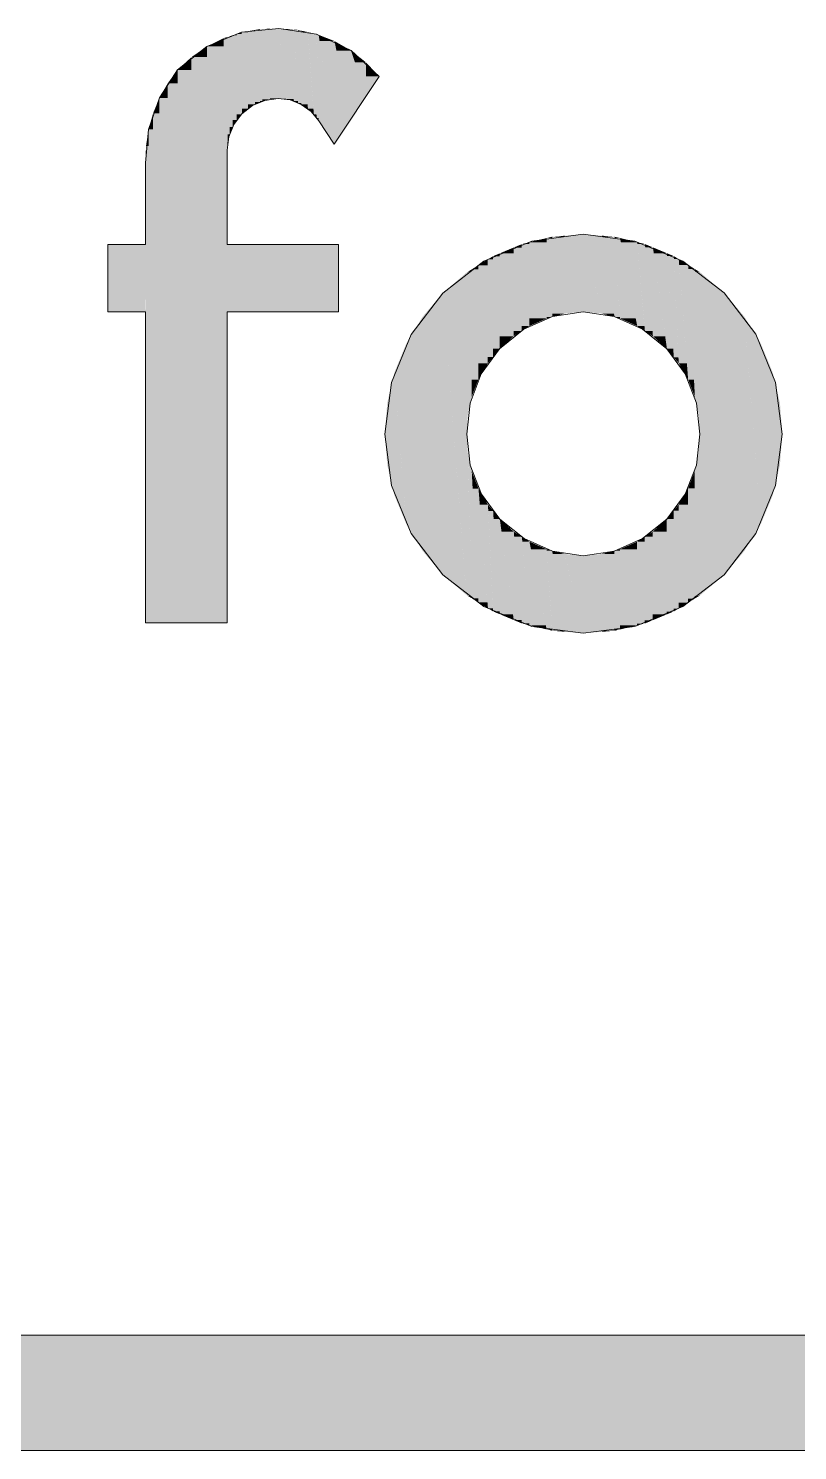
# Model space of a CAD drawing. Extents: x 885 to 2021, y 330 to 1122.
# Drawn here: x 1890.884 to 1893.552, y 633.77 to 638.701 of the extents above; entities that cross this region are included whole.
import ezdxf

# ---------------------------------------------------------------- set-up
doc = ezdxf.new("R2010")
doc.units = 0
doc.layers.get('0').update_dxf_attribs({"lineweight": 18})
doc.layers.add('P11_Plankopf_Ausführung_AF_4_800 Plankopf', color=7, linetype='Continuous', lineweight=25)

# ---------------------------------------------------------------- blocks, each defined once
blk = doc.blocks.new('Referenz-A0T8DI3SAL', base_point=(1729.7843, 502.0648))
at = {"layer": 'P11_Plankopf_Ausführung_AF_4_800 Plankopf', "color": 0, "linetype": 'Continuous', "lineweight": 13, "ltscale": 16.9}
for p, q in [((1891.6236, 638.6872), (1891.5033, 638.6381)), ((1891.7528, 638.7007), (1891.6236, 638.6872)), ((1891.8837, 638.681), (1891.7528, 638.7007)), ((1892.0032, 638.6239), (1891.8837, 638.681)), ((1891.5033, 638.6381), (1891.4016, 638.5571)), ((1892.1008, 638.5344), (1892.0032, 638.6239)), ((1891.4016, 638.5571), (1891.3388, 638.4598)), ((1891.9448, 638.299), (1892.1008, 638.5344)), ((1891.3388, 638.4598), (1891.3009, 638.3503)), ((1891.6615, 638.4333), (1891.6249, 638.4047)), ((1891.7042, 638.4514), (1891.6615, 638.4333)), ((1891.7502, 638.4578), (1891.7042, 638.4514)), ((1891.7916, 638.4527), (1891.7502, 638.4578)), ((1891.8305, 638.4374), (1891.7916, 638.4527)), ((1891.8643, 638.413), (1891.8305, 638.4374)), ((1891.8909, 638.3808), (1891.8643, 638.413)), ((1891.597, 638.3677), (1891.5796, 638.3247)), ((1891.6249, 638.4047), (1891.597, 638.3677)), ((1891.8909, 638.3808), (1891.9448, 638.299)), ((1891.3009, 638.3503), (1891.2901, 638.235)), ((1891.5796, 638.3247), (1891.5739, 638.2786)), ((1891.5739, 637.9512), (1891.5739, 638.2786)), ((1891.2901, 638.235), (1891.2901, 637.9512)), ((1892.8086, 637.9873), (1892.6299, 637.9631)), ((1892.9876, 637.9634), (1892.8086, 637.9873)), ((1891.2901, 637.9512), (1891.1597, 637.9512)), ((1891.1597, 637.9512), (1891.1597, 637.7186)), ((1891.9601, 637.9512), (1891.5739, 637.9512)), ((1891.9601, 637.7186), (1891.9601, 637.9512)), ((1892.6299, 637.9631), (1892.4636, 637.8935)), ((1893.1542, 637.8939), (1892.9876, 637.9634)), ((1892.4636, 637.8935), (1892.3209, 637.7832)), ((1893.2972, 637.7837), (1893.1542, 637.8939)), ((1892.3209, 637.7832), (1892.2117, 637.6398)), ((1893.4068, 637.6402), (1893.2972, 637.7837)), ((1891.1597, 637.7186), (1891.2901, 637.7186)), ((1891.2901, 637.7186), (1891.2901, 636.6394)), ((1891.5739, 636.6394), (1891.5739, 637.7186)), ((1891.5739, 637.7186), (1891.9601, 637.7186)), ((1892.7017, 637.7018), (1892.6027, 637.658)), ((1892.8086, 637.7186), (1892.7017, 637.7018)), ((1892.9154, 637.7018), (1892.8086, 637.7186)), ((1893.0143, 637.658), (1892.9154, 637.7018)), ((1892.2117, 637.6398), (1892.1433, 637.4729)), ((1892.6027, 637.658), (1892.5185, 637.5901)), ((1893.0985, 637.59), (1893.0143, 637.658)), ((1893.4756, 637.4732), (1893.4068, 637.6402)), ((1892.5185, 637.5901), (1892.4547, 637.5027)), ((1893.1622, 637.5026), (1893.0985, 637.59)), ((1892.4547, 637.5027), (1892.4157, 637.4017)), ((1893.2011, 637.4017), (1893.1622, 637.5026)), ((1893.4987, 637.2941), (1893.4756, 637.4732)), ((1892.1433, 637.4729), (1892.1204, 637.2941)), ((1892.4157, 637.4017), (1892.4042, 637.2941)), ((1893.2126, 637.2941), (1893.2011, 637.4017)), ((1892.1204, 637.2941), (1892.1436, 637.1157)), ((1892.4042, 637.2941), (1892.416, 637.1868)), ((1893.2009, 637.1869), (1893.2126, 637.2941)), ((1893.4753, 637.1154), (1893.4987, 637.2941)), ((1892.416, 637.1868), (1892.4551, 637.0863)), ((1893.1618, 637.0864), (1893.2009, 637.1869)), ((1892.1436, 637.1157), (1892.2122, 636.9493)), ((1892.4551, 637.0863), (1892.519, 636.9993)), ((1893.098, 636.9994), (1893.1618, 637.0864)), ((1893.4063, 636.9489), (1893.4753, 637.1154)), ((1892.519, 636.9993), (1892.6032, 636.9318)), ((1893.0139, 636.9319), (1893.098, 636.9994)), ((1892.2122, 636.9493), (1892.3215, 636.8063)), ((1892.6032, 636.9318), (1892.7019, 636.8884)), ((1892.9152, 636.8884), (1893.0139, 636.9319)), ((1893.2967, 636.8059), (1893.4063, 636.9489)), ((1892.7019, 636.8884), (1892.8086, 636.872)), ((1892.8086, 636.872), (1892.9152, 636.8884)), ((1892.3215, 636.8063), (1892.4641, 636.6965)), ((1893.1537, 636.6962), (1893.2967, 636.8059)), ((1892.4641, 636.6965), (1892.6302, 636.6274)), ((1892.9872, 636.6272), (1893.1537, 636.6962)), ((1891.2901, 636.6394), (1891.5739, 636.6394)), ((1892.6302, 636.6274), (1892.8086, 636.6036)), ((1892.8086, 636.6036), (1892.9872, 636.6272)), ((1928.1334, 634.1697), (1730.1334, 634.1697)), ((1730.1334, 633.7697), (1928.1334, 633.7697))]:
    blk.add_line(p, q, dxfattribs=at)
at = {"layer": 'P11_Plankopf_Ausführung_AF_4_800 Plankopf', "color": 0, "linetype": 'Continuous', "lineweight": 0, "ltscale": 0.0169}
for points in [[(1891.5617, 638.6381), (1891.5033, 638.6381), (1891.5617, 638.6669)], [(1891.5739, 638.6669), (1891.5617, 638.6669), (1891.5739, 638.6709)], [(1891.5617, 636.6394), (1891.5739, 636.6394), (1891.5617, 638.6669)], [(1891.5739, 638.2786), (1891.5739, 638.6669), (1891.5617, 638.6669)], [(1891.5739, 637.7186), (1891.5674, 637.7186), (1891.5617, 638.6669)], [(1891.5739, 637.9512), (1891.5709, 637.9512), (1891.5617, 638.6669)], [(1891.5739, 638.2786), (1891.5683, 638.2786), (1891.5617, 638.6669)], [(1891.5758, 638.6709), (1891.5739, 638.6709), (1891.5758, 638.6716)], [(1891.5758, 638.3064), (1891.5739, 638.3064), (1891.5739, 638.6709)], [(1891.5758, 638.3064), (1891.5758, 638.6709), (1891.5739, 638.6709)], [(1891.5821, 638.6716), (1891.5758, 638.6716), (1891.5821, 638.6736)], [(1891.5821, 638.3336), (1891.5758, 638.3336), (1891.5758, 638.6716)], [(1891.5821, 638.3336), (1891.5821, 638.6716), (1891.5758, 638.6716)], [(1891.5926, 638.6736), (1891.5821, 638.6736), (1891.5926, 638.677)], [(1891.5926, 638.3595), (1891.5821, 638.3595), (1891.5821, 638.6736)], [(1891.5926, 638.3595), (1891.5926, 638.6736), (1891.5821, 638.6736)], [(1891.607, 638.677), (1891.5926, 638.677), (1891.607, 638.6818)], [(1891.607, 638.3834), (1891.5926, 638.3834), (1891.5926, 638.677)], [(1891.607, 638.3834), (1891.607, 638.677), (1891.5926, 638.677)], [(1891.6236, 638.6818), (1891.607, 638.6818), (1891.6236, 638.6872)], [(1891.6236, 638.4031), (1891.607, 638.4031), (1891.607, 638.6818)], [(1891.6236, 638.4031), (1891.6236, 638.6818), (1891.607, 638.6818)], [(1891.6249, 638.6872), (1891.6236, 638.6872), (1891.6249, 638.6874)], [(1891.6249, 638.4047), (1891.6236, 638.4047), (1891.6236, 638.6872)], [(1891.6249, 638.4047), (1891.6249, 638.6872), (1891.6236, 638.6872)], [(1891.646, 638.6874), (1891.6249, 638.6874), (1891.646, 638.6912)], [(1891.646, 638.423), (1891.6249, 638.423), (1891.6249, 638.6874)], [(1891.646, 638.423), (1891.646, 638.6874), (1891.6249, 638.6874)], [(1891.6696, 638.6912), (1891.646, 638.6912), (1891.6696, 638.6953)], [(1891.6696, 638.4378), (1891.646, 638.4378), (1891.646, 638.6912)], [(1891.6696, 638.4378), (1891.6696, 638.6912), (1891.646, 638.6912)], [(1891.6877, 638.6953), (1891.6696, 638.6953), (1891.6877, 638.6985)], [(1891.6877, 638.4454), (1891.6696, 638.4454), (1891.6696, 638.6953)], [(1891.6877, 638.4454), (1891.6877, 638.6953), (1891.6696, 638.6953)], [(1891.6953, 638.6985), (1891.6877, 638.6985), (1891.6953, 638.6988)], [(1891.6953, 638.4486), (1891.6877, 638.4486), (1891.6877, 638.6985)], [(1891.6953, 638.4486), (1891.6953, 638.6985), (1891.6877, 638.6985)], [(1891.7224, 638.6988), (1891.6953, 638.6988), (1891.7224, 638.6997)], [(1891.7224, 638.4554), (1891.6953, 638.4554), (1891.6953, 638.6988)], [(1891.7224, 638.4554), (1891.7224, 638.6988), (1891.6953, 638.6988)], [(1891.7502, 638.6997), (1891.7224, 638.6997), (1891.7502, 638.7006)], [(1891.7502, 638.4578), (1891.7224, 638.4578), (1891.7224, 638.6997)], [(1891.7502, 638.4578), (1891.7502, 638.6997), (1891.7224, 638.6997)], [(1891.7528, 638.7006), (1891.7502, 638.7006), (1891.7528, 638.7007)], [(1891.7528, 638.4578), (1891.7502, 638.4578), (1891.7502, 638.7006)], [(1891.7528, 638.4576), (1891.7528, 638.7006), (1891.7502, 638.7006)], [(1891.7778, 638.4576), (1891.7528, 638.4576), (1891.7528, 638.7007)], [(1891.778, 638.6988), (1891.753, 638.6988), (1891.7528, 638.7007)], [(1891.778, 638.4556), (1891.778, 638.6988), (1891.753, 638.6988)], [(1891.8043, 638.4556), (1891.778, 638.4556), (1891.778, 638.6988)], [(1891.805, 638.6967), (1891.7782, 638.6967), (1891.778, 638.6988)], [(1891.805, 638.4487), (1891.805, 638.6967), (1891.7782, 638.6967)], [(1891.8187, 638.4487), (1891.805, 638.4487), (1891.805, 638.6967)], [(1891.819, 638.6957), (1891.8051, 638.6957), (1891.805, 638.6967)], [(1891.819, 638.4425), (1891.819, 638.6957), (1891.8051, 638.6957)], [(1891.8303, 638.4425), (1891.819, 638.4425), (1891.819, 638.6957)], [(1891.8305, 638.6931), (1891.8191, 638.6931), (1891.819, 638.6957)], [(1891.8305, 638.4374), (1891.8305, 638.6931), (1891.8191, 638.6931)], [(1891.8524, 638.4374), (1891.8305, 638.4374), (1891.8305, 638.6931)], [(1891.8537, 638.6878), (1891.8309, 638.6878), (1891.8305, 638.6931)], [(1891.8537, 638.4221), (1891.8537, 638.6878), (1891.8309, 638.6878)], [(1891.8727, 638.4221), (1891.8537, 638.4221), (1891.8537, 638.6878)], [(1891.8741, 638.6832), (1891.8541, 638.6832), (1891.8537, 638.6878)], [(1891.8741, 638.403), (1891.8741, 638.6832), (1891.8541, 638.6832)], [(1891.8833, 638.403), (1891.8741, 638.403), (1891.8741, 638.6832)], [(1891.8837, 638.681), (1891.8741, 638.681), (1891.8741, 638.6832)], [(1891.8837, 638.3902), (1891.8837, 638.681), (1891.8741, 638.681)], [(1891.8907, 638.3902), (1891.8837, 638.3902), (1891.8837, 638.681)], [(1891.8909, 638.6782), (1891.8838, 638.6782), (1891.8837, 638.681)], [(1891.8909, 638.3808), (1891.8909, 638.6782), (1891.8838, 638.6782)], [(1891.9332, 638.3808), (1891.8909, 638.3808), (1891.8909, 638.6782)], [(1891.9448, 638.6572), (1891.8939, 638.6572), (1891.8909, 638.6782)], [(1891.9448, 638.299), (1891.9448, 638.6572), (1891.8939, 638.6572)], [(1891.9456, 638.3002), (1891.9448, 638.3002), (1891.9448, 638.6572)], [(1891.9456, 638.6569), (1891.9448, 638.6569), (1891.9448, 638.6572)], [(1891.9456, 638.3002), (1891.9456, 638.6569), (1891.9448, 638.6569)], [(1892.0032, 638.3872), (1891.9456, 638.3872), (1891.9456, 638.6569)], [(1892.0032, 638.6239), (1891.9526, 638.6239), (1891.9456, 638.6569)], [(1891.5033, 638.6012), (1891.4496, 638.6012), (1891.5033, 638.6381)], [(1891.5033, 636.6394), (1891.5617, 636.6394), (1891.5033, 638.6381)], [(1891.5617, 636.6394), (1891.5617, 638.6381), (1891.5033, 638.6381)], [(1892.0032, 638.3872), (1892.0032, 638.6239), (1891.9526, 638.6239)], [(1892.0553, 638.4658), (1892.0032, 638.4658), (1892.0032, 638.6239)], [(1892.0553, 638.5828), (1892.0167, 638.5828), (1892.0032, 638.6239)], [(1891.4496, 638.5571), (1891.4016, 638.5571), (1891.4496, 638.6012)], [(1891.4496, 636.6394), (1891.5033, 636.6394), (1891.4496, 638.6012)], [(1891.5033, 636.6394), (1891.5033, 638.6012), (1891.4496, 638.6012)], [(1892.0553, 638.4658), (1892.0553, 638.5828), (1892.0167, 638.5828)], [(1892.1008, 638.5344), (1892.0553, 638.5344), (1892.0553, 638.5828)], [(1891.3673, 638.4598), (1891.3388, 638.4598), (1891.3673, 638.5103)], [(1891.4016, 638.5103), (1891.3673, 638.5103), (1891.4016, 638.5571)], [(1891.3673, 636.6394), (1891.4016, 636.6394), (1891.3673, 638.5103)], [(1891.4016, 636.6394), (1891.4016, 638.5103), (1891.3673, 638.5103)], [(1891.4016, 636.6394), (1891.4496, 636.6394), (1891.4016, 638.5571)], [(1891.4496, 636.6394), (1891.4496, 638.5571), (1891.4016, 638.5571)], [(1892.0553, 638.4658), (1892.1008, 638.5344), (1892.0553, 638.5344)], [(1891.3388, 638.4062), (1891.3166, 638.4062), (1891.3388, 638.4598)], [(1891.3388, 636.6394), (1891.3673, 636.6394), (1891.3388, 638.4598)], [(1891.3673, 636.6394), (1891.3673, 638.4598), (1891.3388, 638.4598)], [(1892.0032, 638.3872), (1892.0553, 638.4658), (1892.0032, 638.4658)], [(1891.6249, 638.4047), (1891.646, 638.423), (1891.6249, 638.423)], [(1891.646, 638.423), (1891.6696, 638.4378), (1891.646, 638.4378)], [(1891.6696, 638.4378), (1891.6877, 638.4454), (1891.6696, 638.4454)], [(1891.6877, 638.4454), (1891.6953, 638.4486), (1891.6877, 638.4486)], [(1891.6953, 638.4486), (1891.7224, 638.4554), (1891.6953, 638.4554)], [(1891.7224, 638.4554), (1891.7502, 638.4578), (1891.7224, 638.4578)], [(1891.7528, 638.4576), (1891.7528, 638.4578), (1891.7502, 638.4578)], [(1891.778, 638.4556), (1891.7778, 638.4576), (1891.7528, 638.4576)], [(1891.805, 638.4487), (1891.8043, 638.4556), (1891.778, 638.4556)], [(1891.819, 638.4425), (1891.8187, 638.4487), (1891.805, 638.4487)], [(1891.8305, 638.4374), (1891.8303, 638.4425), (1891.819, 638.4425)], [(1891.8537, 638.4221), (1891.8524, 638.4374), (1891.8305, 638.4374)], [(1891.8741, 638.403), (1891.8727, 638.4221), (1891.8537, 638.4221)], [(1891.3166, 638.3503), (1891.3009, 638.3503), (1891.3166, 638.4062)], [(1891.3166, 636.6394), (1891.3388, 636.6394), (1891.3166, 638.4062)], [(1891.3388, 636.6394), (1891.3388, 638.4062), (1891.3166, 638.4062)], [(1891.5926, 638.3595), (1891.607, 638.3834), (1891.5926, 638.3834)], [(1891.607, 638.3834), (1891.6236, 638.4031), (1891.607, 638.4031)], [(1891.6236, 638.4031), (1891.6249, 638.4047), (1891.6236, 638.4047)], [(1891.8837, 638.3902), (1891.8833, 638.403), (1891.8741, 638.403)], [(1891.8909, 638.3808), (1891.8907, 638.3902), (1891.8837, 638.3902)], [(1891.9448, 638.299), (1891.9332, 638.3808), (1891.8909, 638.3808)], [(1891.9456, 638.3002), (1892.0032, 638.3872), (1891.9456, 638.3872)], [(1891.3009, 638.293), (1891.2921, 638.293), (1891.3009, 638.3503)], [(1891.3009, 636.6394), (1891.3166, 636.6394), (1891.3009, 638.3503)], [(1891.3166, 636.6394), (1891.3166, 638.3503), (1891.3009, 638.3503)], [(1891.5758, 638.3064), (1891.5821, 638.3336), (1891.5758, 638.3336)], [(1891.5821, 638.3336), (1891.5926, 638.3595), (1891.5821, 638.3595)], [(1891.2921, 638.235), (1891.2901, 638.235), (1891.2921, 638.293)], [(1891.2921, 636.6394), (1891.3009, 636.6394), (1891.2921, 638.293)], [(1891.3009, 636.6394), (1891.3009, 638.293), (1891.2921, 638.293)], [(1891.5739, 637.9512), (1891.5739, 638.2786), (1891.5683, 638.2786)], [(1891.5739, 638.2786), (1891.5758, 638.3064), (1891.5739, 638.3064)], [(1891.9448, 638.299), (1891.9456, 638.3002), (1891.9448, 638.3002)], [(1891.2904, 637.9512), (1891.2901, 637.9512), (1891.2901, 638.235)], [(1891.2921, 636.6394), (1891.2921, 638.235), (1891.2901, 638.235)], [(1892.681, 637.9592), (1892.6215, 637.9592), (1892.681, 637.9737)], [(1892.7006, 637.9737), (1892.681, 637.9737), (1892.7006, 637.9784)], [(1892.7006, 637.7004), (1892.681, 637.7004), (1892.681, 637.9737)], [(1892.7006, 637.7004), (1892.7006, 637.9737), (1892.681, 637.9737)], [(1892.7439, 637.9784), (1892.7006, 637.9784), (1892.7439, 637.982)], [(1892.7439, 637.7119), (1892.7006, 637.7119), (1892.7006, 637.9784)], [(1892.7439, 637.7119), (1892.7439, 637.9784), (1892.7006, 637.9784)], [(1892.8086, 637.982), (1892.7439, 637.982), (1892.8086, 637.9873)], [(1892.8086, 637.7186), (1892.7439, 637.7186), (1892.7439, 637.982)], [(1892.8086, 637.7186), (1892.8086, 637.982), (1892.7439, 637.982)], [(1892.8717, 637.7186), (1892.8086, 637.7186), (1892.8086, 637.9873)], [(1892.8733, 637.9821), (1892.8098, 637.9821), (1892.8086, 637.9873)], [(1892.8733, 637.7119), (1892.8733, 637.9821), (1892.8098, 637.9821)], [(1892.915, 637.7119), (1892.8733, 637.7119), (1892.8733, 637.9821)], [(1892.9168, 637.9786), (1892.8738, 637.9786), (1892.8733, 637.9821)], [(1892.9168, 637.7003), (1892.9168, 637.9786), (1892.8738, 637.9786)], [(1892.9357, 637.7003), (1892.9168, 637.7003), (1892.9168, 637.9786)], [(1892.9361, 637.9739), (1892.9171, 637.9739), (1892.9168, 637.9786)], [(1892.9361, 637.6951), (1892.9361, 637.9739), (1892.9171, 637.9739)], [(1892.9904, 637.6951), (1892.9361, 637.6951), (1892.9361, 637.9739)], [(1892.9955, 637.9595), (1892.9389, 637.9595), (1892.9361, 637.9739)], [(1891.1597, 637.7186), (1891.2901, 637.7186), (1891.1597, 637.9512)], [(1891.2901, 637.7186), (1891.2901, 637.9512), (1891.1597, 637.9512)], [(1891.2921, 636.6394), (1891.2904, 637.9512), (1891.2901, 637.9512)], [(1891.2904, 637.7186), (1891.2901, 637.7186), (1891.2901, 637.9512)], [(1891.5739, 637.7186), (1891.5739, 637.9512), (1891.5709, 637.9512)], [(1891.5739, 637.7186), (1891.9601, 637.7186), (1891.5739, 637.9512)], [(1891.9601, 637.7186), (1891.9601, 637.9512), (1891.5739, 637.9512)], [(1892.5185, 637.9109), (1892.4953, 637.9109), (1892.5185, 637.9206)], [(1892.5669, 637.9206), (1892.5185, 637.9206), (1892.5669, 637.9409)], [(1892.5669, 637.6335), (1892.5185, 637.6335), (1892.5185, 637.9206)], [(1892.5669, 637.6335), (1892.5669, 637.9206), (1892.5185, 637.9206)], [(1892.5953, 637.9409), (1892.5669, 637.9409), (1892.5953, 637.9527)], [(1892.5953, 637.6518), (1892.5669, 637.6518), (1892.5669, 637.9409)], [(1892.5953, 637.6518), (1892.5953, 637.9409), (1892.5669, 637.9409)], [(1892.6215, 637.9527), (1892.5953, 637.9527), (1892.6215, 637.9592)], [(1892.6215, 637.6688), (1892.5953, 637.6688), (1892.5953, 637.9527)], [(1892.6215, 637.6688), (1892.6215, 637.9527), (1892.5953, 637.9527)], [(1892.681, 637.6952), (1892.6215, 637.6952), (1892.6215, 637.9592)], [(1892.681, 637.6952), (1892.681, 637.9592), (1892.6215, 637.9592)], [(1892.9955, 637.6688), (1892.9955, 637.9595), (1892.9389, 637.9595)], [(1893.0207, 637.6688), (1892.9955, 637.6688), (1892.9955, 637.9595)], [(1893.0223, 637.953), (1892.9961, 637.953), (1892.9955, 637.9595)], [(1893.0223, 637.6515), (1893.0223, 637.953), (1892.9961, 637.953)], [(1893.0485, 637.6515), (1893.0223, 637.6515), (1893.0223, 637.953)], [(1893.0501, 637.9414), (1893.0233, 637.9414), (1893.0223, 637.953)], [(1893.0501, 637.6334), (1893.0501, 637.9414), (1893.0233, 637.9414)], [(1893.0925, 637.6334), (1893.0501, 637.6334), (1893.0501, 637.9414)], [(1893.0985, 637.9212), (1893.0529, 637.9212), (1893.0501, 637.9414)], [(1893.0985, 637.59), (1893.0985, 637.9212), (1893.0529, 637.9212)], [(1893.1205, 637.59), (1893.0985, 637.59), (1893.0985, 637.9212)], [(1893.1224, 637.9113), (1893.0992, 637.9113), (1893.0985, 637.9212)], [(1892.4448, 637.8652), (1892.4214, 637.8652), (1892.4448, 637.8797)], [(1892.4775, 637.8797), (1892.4448, 637.8797), (1892.4775, 637.8999)], [(1892.4775, 637.5396), (1892.4448, 637.5396), (1892.4448, 637.8797)], [(1892.4775, 637.5396), (1892.4775, 637.8797), (1892.4448, 637.8797)], [(1892.4953, 637.8999), (1892.4775, 637.8999), (1892.4953, 637.9109)], [(1892.4953, 637.5615), (1892.4775, 637.5615), (1892.4775, 637.8999)], [(1892.4953, 637.5615), (1892.4953, 637.8999), (1892.4775, 637.8999)], [(1892.5185, 637.5901), (1892.4953, 637.5901), (1892.4953, 637.9109)], [(1892.5185, 637.5901), (1892.5185, 637.9109), (1892.4953, 637.9109)], [(1893.1224, 637.5605), (1893.1224, 637.9113), (1893.0992, 637.9113)], [(1893.1385, 637.5605), (1893.1224, 637.5605), (1893.1224, 637.9113)], [(1893.1395, 637.9007), (1893.1229, 637.9007), (1893.1224, 637.9113)], [(1893.1395, 637.5395), (1893.1395, 637.9007), (1893.1229, 637.9007)], [(1893.1677, 637.5395), (1893.1395, 637.5395), (1893.1395, 637.9007)], [(1893.1721, 637.8807), (1893.1411, 637.8807), (1893.1395, 637.9007)], [(1893.1721, 637.4833), (1893.1721, 637.8807), (1893.1411, 637.8807)], [(1893.1924, 637.4833), (1893.1721, 637.4833), (1893.1721, 637.8807)], [(1893.1955, 637.8663), (1893.1728, 637.8663), (1893.1721, 637.8807)], [(1892.4031, 637.7837), (1892.3215, 637.7837), (1892.4031, 637.8539)], [(1892.4036, 637.8539), (1892.4031, 637.8539), (1892.4036, 637.8543)], [(1892.4036, 636.7364), (1892.4031, 636.7364), (1892.4031, 637.8539)], [(1892.4036, 636.7359), (1892.4036, 637.8539), (1892.4031, 637.8539)], [(1892.4042, 637.8543), (1892.4036, 637.8543), (1892.4042, 637.8546)], [(1892.4042, 636.7359), (1892.4036, 636.7359), (1892.4036, 637.8543)], [(1892.4042, 636.7356), (1892.4042, 637.8543), (1892.4036, 637.8543)], [(1892.4077, 637.8546), (1892.4042, 637.8546), (1892.4077, 637.8568)], [(1892.4077, 637.3591), (1892.4042, 637.3591), (1892.4042, 637.8546)], [(1892.4077, 637.3591), (1892.4077, 637.8546), (1892.4042, 637.8546)], [(1892.4214, 637.8568), (1892.4077, 637.8568), (1892.4214, 637.8652)], [(1892.4214, 637.4227), (1892.4077, 637.4227), (1892.4077, 637.8568)], [(1892.4214, 637.4227), (1892.4214, 637.8568), (1892.4077, 637.8568)], [(1892.4448, 637.4833), (1892.4214, 637.4833), (1892.4214, 637.8652)], [(1892.4448, 637.4833), (1892.4448, 637.8652), (1892.4214, 637.8652)], [(1893.1955, 637.4226), (1893.1955, 637.8663), (1893.1728, 637.8663)], [(1893.2074, 637.4226), (1893.1955, 637.4226), (1893.1955, 637.8663)], [(1893.2091, 637.8579), (1893.1957, 637.8579), (1893.1955, 637.8663)], [(1893.2091, 637.359), (1893.2091, 637.8579), (1893.1957, 637.8579)], [(1893.2122, 637.359), (1893.2091, 637.359), (1893.2091, 637.8579)], [(1893.2126, 637.8557), (1893.2091, 637.8557), (1893.2091, 637.8579)], [(1893.2126, 637.2941), (1893.2126, 637.8557), (1893.2091, 637.8557)], [(1893.2143, 636.7355), (1893.2126, 636.7355), (1893.2126, 637.8557)], [(1893.2143, 637.8547), (1893.2126, 637.8547), (1893.2126, 637.8557)], [(1893.2143, 636.7355), (1893.2143, 637.8547), (1893.2126, 637.8547)], [(1893.2149, 636.736), (1893.2143, 636.736), (1893.2143, 637.8547)], [(1893.2149, 637.8543), (1893.2143, 637.8543), (1893.2143, 637.8547)], [(1893.2149, 636.736), (1893.2149, 637.8543), (1893.2143, 637.8543)], [(1893.2967, 636.8059), (1893.2149, 636.8059), (1893.2149, 637.8543)], [(1893.2967, 637.7841), (1893.2203, 637.7841), (1893.2149, 637.8543)], [(1892.3209, 637.7012), (1892.2514, 637.7012), (1892.3209, 637.7832)], [(1892.3215, 637.7832), (1892.3209, 637.7832), (1892.3215, 637.7837)], [(1892.3215, 636.807), (1892.3209, 636.807), (1892.3209, 637.7832)], [(1892.3215, 636.8063), (1892.3215, 637.7832), (1892.3209, 637.7832)], [(1892.3976, 636.8063), (1892.3215, 636.8063), (1892.3215, 637.7837)], [(1892.4031, 636.7364), (1892.4031, 637.7837), (1892.3215, 637.7837)], [(1893.2967, 636.8059), (1893.2967, 637.7841), (1893.2203, 637.7841)], [(1893.2972, 636.8066), (1893.2967, 636.8066), (1893.2967, 637.7841)], [(1893.2972, 637.7837), (1893.2967, 637.7837), (1893.2967, 637.7841)], [(1893.2972, 636.8066), (1893.2972, 637.7837), (1893.2967, 637.7837)], [(1893.367, 636.8883), (1893.2972, 636.8883), (1893.2972, 637.7837)], [(1893.367, 637.7016), (1893.3036, 637.7016), (1893.2972, 637.7837)], [(1891.2901, 636.6394), (1891.2921, 636.6394), (1891.2901, 637.7186)], [(1891.2921, 636.6394), (1891.2904, 637.7186), (1891.2901, 637.7186)], [(1891.5739, 636.6394), (1891.5739, 637.7186), (1891.5674, 637.7186)], [(1892.2509, 637.6087), (1892.195, 637.6087), (1892.2509, 637.7006)], [(1892.2514, 637.7006), (1892.2509, 637.7006), (1892.2514, 637.7012)], [(1892.2514, 636.8896), (1892.2509, 636.8896), (1892.2509, 637.7006)], [(1892.2514, 636.8887), (1892.2514, 637.7006), (1892.2509, 637.7006)], [(1892.3146, 636.8887), (1892.2514, 636.8887), (1892.2514, 637.7012)], [(1892.3209, 636.807), (1892.3209, 637.7012), (1892.2514, 637.7012)], [(1892.6215, 637.6688), (1892.681, 637.6952), (1892.6215, 637.6952)], [(1892.681, 637.6952), (1892.7006, 637.7004), (1892.681, 637.7004)], [(1892.7006, 637.7004), (1892.7439, 637.7119), (1892.7006, 637.7119)], [(1892.7439, 637.7119), (1892.8086, 637.7186), (1892.7439, 637.7186)], [(1892.8733, 637.7119), (1892.8717, 637.7186), (1892.8086, 637.7186)], [(1892.9168, 637.7003), (1892.915, 637.7119), (1892.8733, 637.7119)], [(1892.9361, 637.6951), (1892.9357, 637.7003), (1892.9168, 637.7003)], [(1892.9955, 637.6688), (1892.9904, 637.6951), (1892.9361, 637.6951)], [(1893.367, 636.8883), (1893.367, 637.7016), (1893.3036, 637.7016)], [(1893.3675, 636.8892), (1893.367, 636.8892), (1893.367, 637.7016)], [(1893.3675, 637.701), (1893.367, 637.701), (1893.367, 637.7016)], [(1893.3675, 636.8892), (1893.3675, 637.701), (1893.367, 637.701)], [(1893.4236, 636.9807), (1893.3675, 636.9807), (1893.3675, 637.701)], [(1893.4236, 637.6091), (1893.3747, 637.6091), (1893.3675, 637.701)], [(1892.5185, 637.5901), (1892.5669, 637.6335), (1892.5185, 637.6335)], [(1892.5669, 637.6335), (1892.5953, 637.6518), (1892.5669, 637.6518)], [(1892.5953, 637.6518), (1892.6215, 637.6688), (1892.5953, 637.6688)], [(1893.0223, 637.6515), (1893.0207, 637.6688), (1892.9955, 637.6688)], [(1893.0501, 637.6334), (1893.0485, 637.6515), (1893.0223, 637.6515)], [(1893.0985, 637.59), (1893.0925, 637.6334), (1893.0501, 637.6334)], [(1892.1946, 637.5085), (1892.1538, 637.5085), (1892.1946, 637.6079)], [(1892.195, 637.6079), (1892.1946, 637.6079), (1892.195, 637.6087)], [(1892.195, 636.9822), (1892.1946, 636.9822), (1892.1946, 637.6079)], [(1892.195, 636.981), (1892.195, 637.6079), (1892.1946, 637.6079)], [(1892.2438, 636.981), (1892.195, 636.981), (1892.195, 637.6087)], [(1892.2509, 636.8896), (1892.2509, 637.6087), (1892.195, 637.6087)], [(1892.4953, 637.5615), (1892.5185, 637.5901), (1892.4953, 637.5901)], [(1893.1224, 637.5605), (1893.1205, 637.59), (1893.0985, 637.59)], [(1893.4236, 636.9807), (1893.4236, 637.6091), (1893.3747, 637.6091)], [(1893.4241, 636.9818), (1893.4236, 636.9818), (1893.4236, 637.6091)], [(1893.4241, 637.6083), (1893.4236, 637.6083), (1893.4236, 637.6091)], [(1893.4241, 636.9818), (1893.4241, 637.6083), (1893.4236, 637.6083)], [(1893.465, 637.0808), (1893.4241, 637.0808), (1893.4241, 637.6083)], [(1893.465, 637.5088), (1893.4318, 637.5088), (1893.4241, 637.6083)], [(1892.4448, 637.4833), (1892.4775, 637.5396), (1892.4448, 637.5396)], [(1892.4775, 637.5396), (1892.4953, 637.5615), (1892.4775, 637.5615)], [(1893.1395, 637.5395), (1893.1385, 637.5605), (1893.1224, 637.5605)], [(1893.1721, 637.4833), (1893.1677, 637.5395), (1893.1395, 637.5395)], [(1892.1535, 637.403), (1892.1287, 637.403), (1892.1535, 637.5077)], [(1892.1538, 637.5077), (1892.1535, 637.5077), (1892.1538, 637.5085)], [(1892.1538, 637.0825), (1892.1535, 637.0825), (1892.1535, 637.5077)], [(1892.1538, 637.081), (1892.1538, 637.5077), (1892.1535, 637.5077)], [(1892.1869, 637.081), (1892.1538, 637.081), (1892.1538, 637.5085)], [(1892.1946, 636.9822), (1892.1946, 637.5085), (1892.1538, 637.5085)], [(1892.4214, 637.4227), (1892.4448, 637.4833), (1892.4214, 637.4833)], [(1893.1955, 637.4226), (1893.1924, 637.4833), (1893.1721, 637.4833)], [(1893.465, 637.0808), (1893.465, 637.5088), (1893.4318, 637.5088)], [(1893.4654, 637.0822), (1893.465, 637.0822), (1893.465, 637.5088)], [(1893.4654, 637.5079), (1893.465, 637.5079), (1893.465, 637.5088)], [(1893.4654, 637.0822), (1893.4654, 637.5079), (1893.465, 637.5079)], [(1893.4903, 637.1861), (1893.4654, 637.1861), (1893.4654, 637.5079)], [(1893.4903, 637.4032), (1893.4735, 637.4032), (1893.4654, 637.5079)], [(1892.1286, 637.2941), (1892.1204, 637.2941), (1892.1286, 637.4022)], [(1892.1287, 637.4022), (1892.1286, 637.4022), (1892.1287, 637.403)], [(1892.1287, 637.1888), (1892.1286, 637.1888), (1892.1286, 637.4022)], [(1892.1287, 637.1863), (1892.1287, 637.4022), (1892.1286, 637.4022)], [(1892.1455, 637.1863), (1892.1287, 637.1863), (1892.1287, 637.403)], [(1892.1535, 637.0825), (1892.1535, 637.403), (1892.1287, 637.403)], [(1892.4077, 637.3591), (1892.4214, 637.4227), (1892.4077, 637.4227)], [(1893.2091, 637.359), (1893.2074, 637.4226), (1893.1955, 637.4226)], [(1893.4903, 637.1861), (1893.4903, 637.4032), (1893.4735, 637.4032)], [(1893.4905, 637.1886), (1893.4903, 637.1886), (1893.4903, 637.4032)], [(1893.4905, 637.4023), (1893.4903, 637.4023), (1893.4903, 637.4032)], [(1893.4905, 637.1886), (1893.4905, 637.4023), (1893.4903, 637.4023)], [(1893.4987, 637.2941), (1893.4905, 637.2941), (1893.4905, 637.4023)], [(1892.4042, 637.2941), (1892.4077, 637.3591), (1892.4042, 637.3591)], [(1893.2126, 637.2941), (1893.2122, 637.359), (1893.2091, 637.359)], [(1892.1286, 637.1888), (1892.1286, 637.2941), (1892.1204, 637.2941)], [(1892.4079, 636.7356), (1892.4042, 636.7356), (1892.4042, 637.2941)], [(1892.4079, 637.2293), (1892.4046, 637.2293), (1892.4042, 637.2941)], [(1893.2126, 637.2294), (1893.2089, 637.2294), (1893.2126, 637.2941)], [(1893.4905, 637.1886), (1893.4987, 637.2941), (1893.4905, 637.2941)], [(1892.4079, 636.7333), (1892.4079, 637.2293), (1892.4046, 637.2293)], [(1892.4215, 636.7333), (1892.4079, 636.7333), (1892.4079, 637.2293)], [(1892.4217, 637.166), (1892.4097, 637.166), (1892.4079, 637.2293)], [(1893.2089, 637.166), (1893.1952, 637.166), (1893.2089, 637.2294)], [(1893.2126, 636.7345), (1893.2089, 636.7345), (1893.2089, 637.2294)], [(1893.2126, 636.7345), (1893.2126, 637.2294), (1893.2089, 637.2294)], [(1892.1287, 637.1863), (1892.1287, 637.1888), (1892.1286, 637.1888)], [(1892.1535, 637.0825), (1892.1455, 637.1863), (1892.1287, 637.1863)], [(1893.4654, 637.0822), (1893.4903, 637.1861), (1893.4654, 637.1861)], [(1893.4903, 637.1861), (1893.4905, 637.1886), (1893.4903, 637.1886)], [(1892.4217, 636.7248), (1892.4217, 637.166), (1892.4097, 637.166)], [(1892.4445, 636.7248), (1892.4217, 636.7248), (1892.4217, 637.166)], [(1892.4452, 637.1055), (1892.4248, 637.1055), (1892.4217, 637.166)], [(1893.1952, 637.1056), (1893.1717, 637.1056), (1893.1952, 637.166)], [(1893.2089, 636.7322), (1893.1952, 636.7322), (1893.1952, 637.166)], [(1893.2089, 636.7322), (1893.2089, 637.166), (1893.1952, 637.166)], [(1892.1538, 637.081), (1892.1538, 637.0825), (1892.1535, 637.0825)], [(1892.1946, 636.9822), (1892.1869, 637.081), (1892.1538, 637.081)], [(1892.4452, 636.7103), (1892.4452, 637.1055), (1892.4248, 637.1055)], [(1892.4763, 636.7103), (1892.4452, 636.7103), (1892.4452, 637.1055)], [(1892.4779, 637.0495), (1892.4496, 637.0495), (1892.4452, 637.1055)], [(1893.1717, 637.0496), (1893.139, 637.0496), (1893.1717, 637.1056)], [(1893.1952, 636.7238), (1893.1717, 636.7238), (1893.1717, 637.1056)], [(1893.1952, 636.7238), (1893.1952, 637.1056), (1893.1717, 637.1056)], [(1893.4241, 636.9818), (1893.465, 637.0808), (1893.4241, 637.0808)], [(1893.465, 637.0808), (1893.4654, 637.0822), (1893.465, 637.0822)], [(1892.4779, 636.6902), (1892.4779, 637.0495), (1892.4496, 637.0495)], [(1892.4952, 636.6902), (1892.4779, 636.6902), (1892.4779, 637.0495)], [(1892.4958, 637.0277), (1892.479, 637.0277), (1892.4779, 637.0495)], [(1893.139, 637.0287), (1893.122, 637.0287), (1893.139, 637.0496)], [(1893.1717, 636.7094), (1893.139, 636.7094), (1893.139, 637.0496)], [(1893.1717, 636.7094), (1893.1717, 637.0496), (1893.139, 637.0496)], [(1892.195, 636.981), (1892.195, 636.9822), (1892.1946, 636.9822)], [(1892.2509, 636.8896), (1892.2438, 636.981), (1892.195, 636.981)], [(1892.4958, 636.6793), (1892.4958, 637.0277), (1892.479, 637.0277)], [(1892.5184, 636.6793), (1892.4958, 636.6793), (1892.4958, 637.0277)], [(1892.519, 636.9993), (1892.4976, 636.9993), (1892.4958, 637.0277)], [(1892.519, 636.6696), (1892.519, 636.9993), (1892.4976, 636.9993)], [(1892.5646, 636.6696), (1892.519, 636.6696), (1892.519, 636.9993)], [(1892.5674, 636.9561), (1892.525, 636.9561), (1892.519, 636.9993)], [(1893.098, 636.9562), (1893.0496, 636.9562), (1893.098, 636.9994)], [(1893.122, 636.9994), (1893.098, 636.9994), (1893.122, 637.0287)], [(1893.122, 636.6789), (1893.098, 636.6789), (1893.098, 636.9994)], [(1893.122, 636.6789), (1893.122, 636.9994), (1893.098, 636.9994)], [(1893.139, 636.6894), (1893.122, 636.6894), (1893.122, 637.0287)], [(1893.139, 636.6894), (1893.139, 637.0287), (1893.122, 637.0287)], [(1893.3675, 636.8892), (1893.4236, 636.9807), (1893.3675, 636.9807)], [(1893.4236, 636.9807), (1893.4241, 636.9818), (1893.4236, 636.9818)], [(1892.5674, 636.6494), (1892.5674, 636.9561), (1892.525, 636.9561)], [(1892.5946, 636.6494), (1892.5674, 636.6494), (1892.5674, 636.9561)], [(1892.5956, 636.938), (1892.569, 636.938), (1892.5674, 636.9561)], [(1892.5956, 636.6377), (1892.5956, 636.938), (1892.569, 636.938)], [(1892.6214, 636.6377), (1892.5956, 636.6377), (1892.5956, 636.938)], [(1892.6219, 636.9211), (1892.5971, 636.9211), (1892.5956, 636.938)], [(1893.0219, 636.9211), (1892.9951, 636.9211), (1893.0219, 636.9384)], [(1893.0496, 636.9384), (1893.0219, 636.9384), (1893.0496, 636.9562)], [(1893.0496, 636.6489), (1893.0219, 636.6489), (1893.0219, 636.9384)], [(1893.0496, 636.6489), (1893.0496, 636.9384), (1893.0219, 636.9384)], [(1893.098, 636.669), (1893.0496, 636.669), (1893.0496, 636.9562)], [(1893.098, 636.669), (1893.098, 636.9562), (1893.0496, 636.9562)], [(1892.2514, 636.8887), (1892.2514, 636.8896), (1892.2509, 636.8896)], [(1892.3209, 636.807), (1892.3146, 636.8887), (1892.2514, 636.8887)], [(1892.6219, 636.6313), (1892.6219, 636.9211), (1892.5971, 636.9211)], [(1892.6785, 636.6313), (1892.6219, 636.6313), (1892.6219, 636.9211)], [(1892.6813, 636.895), (1892.627, 636.895), (1892.6219, 636.9211)], [(1892.6813, 636.617), (1892.6813, 636.895), (1892.627, 636.895)], [(1892.7004, 636.617), (1892.6813, 636.617), (1892.6813, 636.895)], [(1892.7008, 636.8899), (1892.6817, 636.8899), (1892.6813, 636.895)], [(1892.7008, 636.6123), (1892.7008, 636.8899), (1892.6817, 636.8899)], [(1892.7435, 636.6123), (1892.7008, 636.6123), (1892.7008, 636.8899)], [(1892.744, 636.8785), (1892.7025, 636.8785), (1892.7008, 636.8899)], [(1892.9166, 636.8785), (1892.8731, 636.8785), (1892.9166, 636.89)], [(1892.9358, 636.89), (1892.9166, 636.89), (1892.9358, 636.895)], [(1892.9358, 636.6167), (1892.9166, 636.6167), (1892.9166, 636.89)], [(1892.9358, 636.6167), (1892.9358, 636.89), (1892.9166, 636.89)], [(1892.9951, 636.895), (1892.9358, 636.895), (1892.9951, 636.9211)], [(1892.9951, 636.631), (1892.9358, 636.631), (1892.9358, 636.895)], [(1892.9951, 636.631), (1892.9951, 636.895), (1892.9358, 636.895)], [(1893.0219, 636.6374), (1892.9951, 636.6374), (1892.9951, 636.9211)], [(1893.0219, 636.6374), (1893.0219, 636.9211), (1892.9951, 636.9211)], [(1893.2972, 636.8066), (1893.367, 636.8883), (1893.2972, 636.8883)], [(1893.367, 636.8883), (1893.3675, 636.8892), (1893.367, 636.8892)], [(1892.744, 636.6088), (1892.744, 636.8785), (1892.7025, 636.8785)], [(1892.8074, 636.6088), (1892.744, 636.6088), (1892.744, 636.8785)], [(1892.8086, 636.872), (1892.7456, 636.872), (1892.744, 636.8785)], [(1892.8086, 636.6036), (1892.8086, 636.872), (1892.7456, 636.872)], [(1892.8731, 636.872), (1892.8086, 636.872), (1892.8731, 636.8785)], [(1892.8731, 636.6087), (1892.8086, 636.6087), (1892.8086, 636.872)], [(1892.8731, 636.6087), (1892.8731, 636.872), (1892.8086, 636.872)], [(1892.9166, 636.6121), (1892.8731, 636.6121), (1892.8731, 636.8785)], [(1892.9166, 636.6121), (1892.9166, 636.8785), (1892.8731, 636.8785)], [(1892.3215, 636.8063), (1892.3215, 636.807), (1892.3209, 636.807)], [(1892.4031, 636.7364), (1892.3976, 636.8063), (1892.3215, 636.8063)], [(1893.2149, 636.736), (1893.2967, 636.8059), (1893.2149, 636.8059)], [(1893.2967, 636.8059), (1893.2972, 636.8066), (1893.2967, 636.8066)], [(1892.4036, 636.7359), (1892.4036, 636.7364), (1892.4031, 636.7364)], [(1892.4042, 636.7356), (1892.4042, 636.7359), (1892.4036, 636.7359)], [(1892.4079, 636.7333), (1892.4079, 636.7356), (1892.4042, 636.7356)], [(1893.2089, 636.7322), (1893.2126, 636.7345), (1893.2089, 636.7345)], [(1893.2126, 636.7345), (1893.2143, 636.7355), (1893.2126, 636.7355)], [(1893.2143, 636.7355), (1893.2149, 636.736), (1893.2143, 636.736)], [(1892.4217, 636.7248), (1892.4215, 636.7333), (1892.4079, 636.7333)], [(1892.4452, 636.7103), (1892.4445, 636.7248), (1892.4217, 636.7248)], [(1892.4779, 636.6902), (1892.4763, 636.7103), (1892.4452, 636.7103)], [(1892.4958, 636.6793), (1892.4952, 636.6902), (1892.4779, 636.6902)], [(1893.122, 636.6789), (1893.139, 636.6894), (1893.122, 636.6894)], [(1893.139, 636.6894), (1893.1717, 636.7094), (1893.139, 636.7094)], [(1893.1717, 636.7094), (1893.1952, 636.7238), (1893.1717, 636.7238)], [(1893.1952, 636.7238), (1893.2089, 636.7322), (1893.1952, 636.7322)], [(1892.519, 636.6696), (1892.5184, 636.6793), (1892.4958, 636.6793)], [(1892.5674, 636.6494), (1892.5646, 636.6696), (1892.519, 636.6696)], [(1892.5956, 636.6377), (1892.5946, 636.6494), (1892.5674, 636.6494)], [(1892.6219, 636.6313), (1892.6214, 636.6377), (1892.5956, 636.6377)], [(1892.9951, 636.631), (1893.0219, 636.6374), (1892.9951, 636.6374)], [(1893.0219, 636.6374), (1893.0496, 636.6489), (1893.0219, 636.6489)], [(1893.0496, 636.6489), (1893.098, 636.669), (1893.0496, 636.669)], [(1893.098, 636.669), (1893.122, 636.6789), (1893.098, 636.6789)], [(1892.6813, 636.617), (1892.6785, 636.6313), (1892.6219, 636.6313)], [(1892.7008, 636.6123), (1892.7004, 636.617), (1892.6813, 636.617)], [(1892.744, 636.6088), (1892.7435, 636.6123), (1892.7008, 636.6123)], [(1892.8086, 636.6036), (1892.8074, 636.6088), (1892.744, 636.6088)], [(1892.8086, 636.6036), (1892.8731, 636.6087), (1892.8086, 636.6087)], [(1892.8731, 636.6087), (1892.9166, 636.6121), (1892.8731, 636.6121)], [(1892.9166, 636.6121), (1892.9358, 636.6167), (1892.9166, 636.6167)], [(1892.9358, 636.6167), (1892.9951, 636.631), (1892.9358, 636.631)], [(1730.1334, 633.7697), (1928.1334, 633.7697), (1730.1334, 634.1697)], [(1928.1334, 633.7697), (1928.1334, 634.1697), (1730.1334, 634.1697)]]:
    blk.add_solid(points, dxfattribs=at)

msp = doc.modelspace()

# ---------------------------------------------------------------- block references
at = {"color": 8, "lineweight": 25, "ltscale": 0.25, "true_color": 0x808080}
msp.add_blockref('Referenz-A0T8DI3SAL', (1729.7843, 502.0648), dxfattribs=at)

doc.saveas('drawing.dxf')
